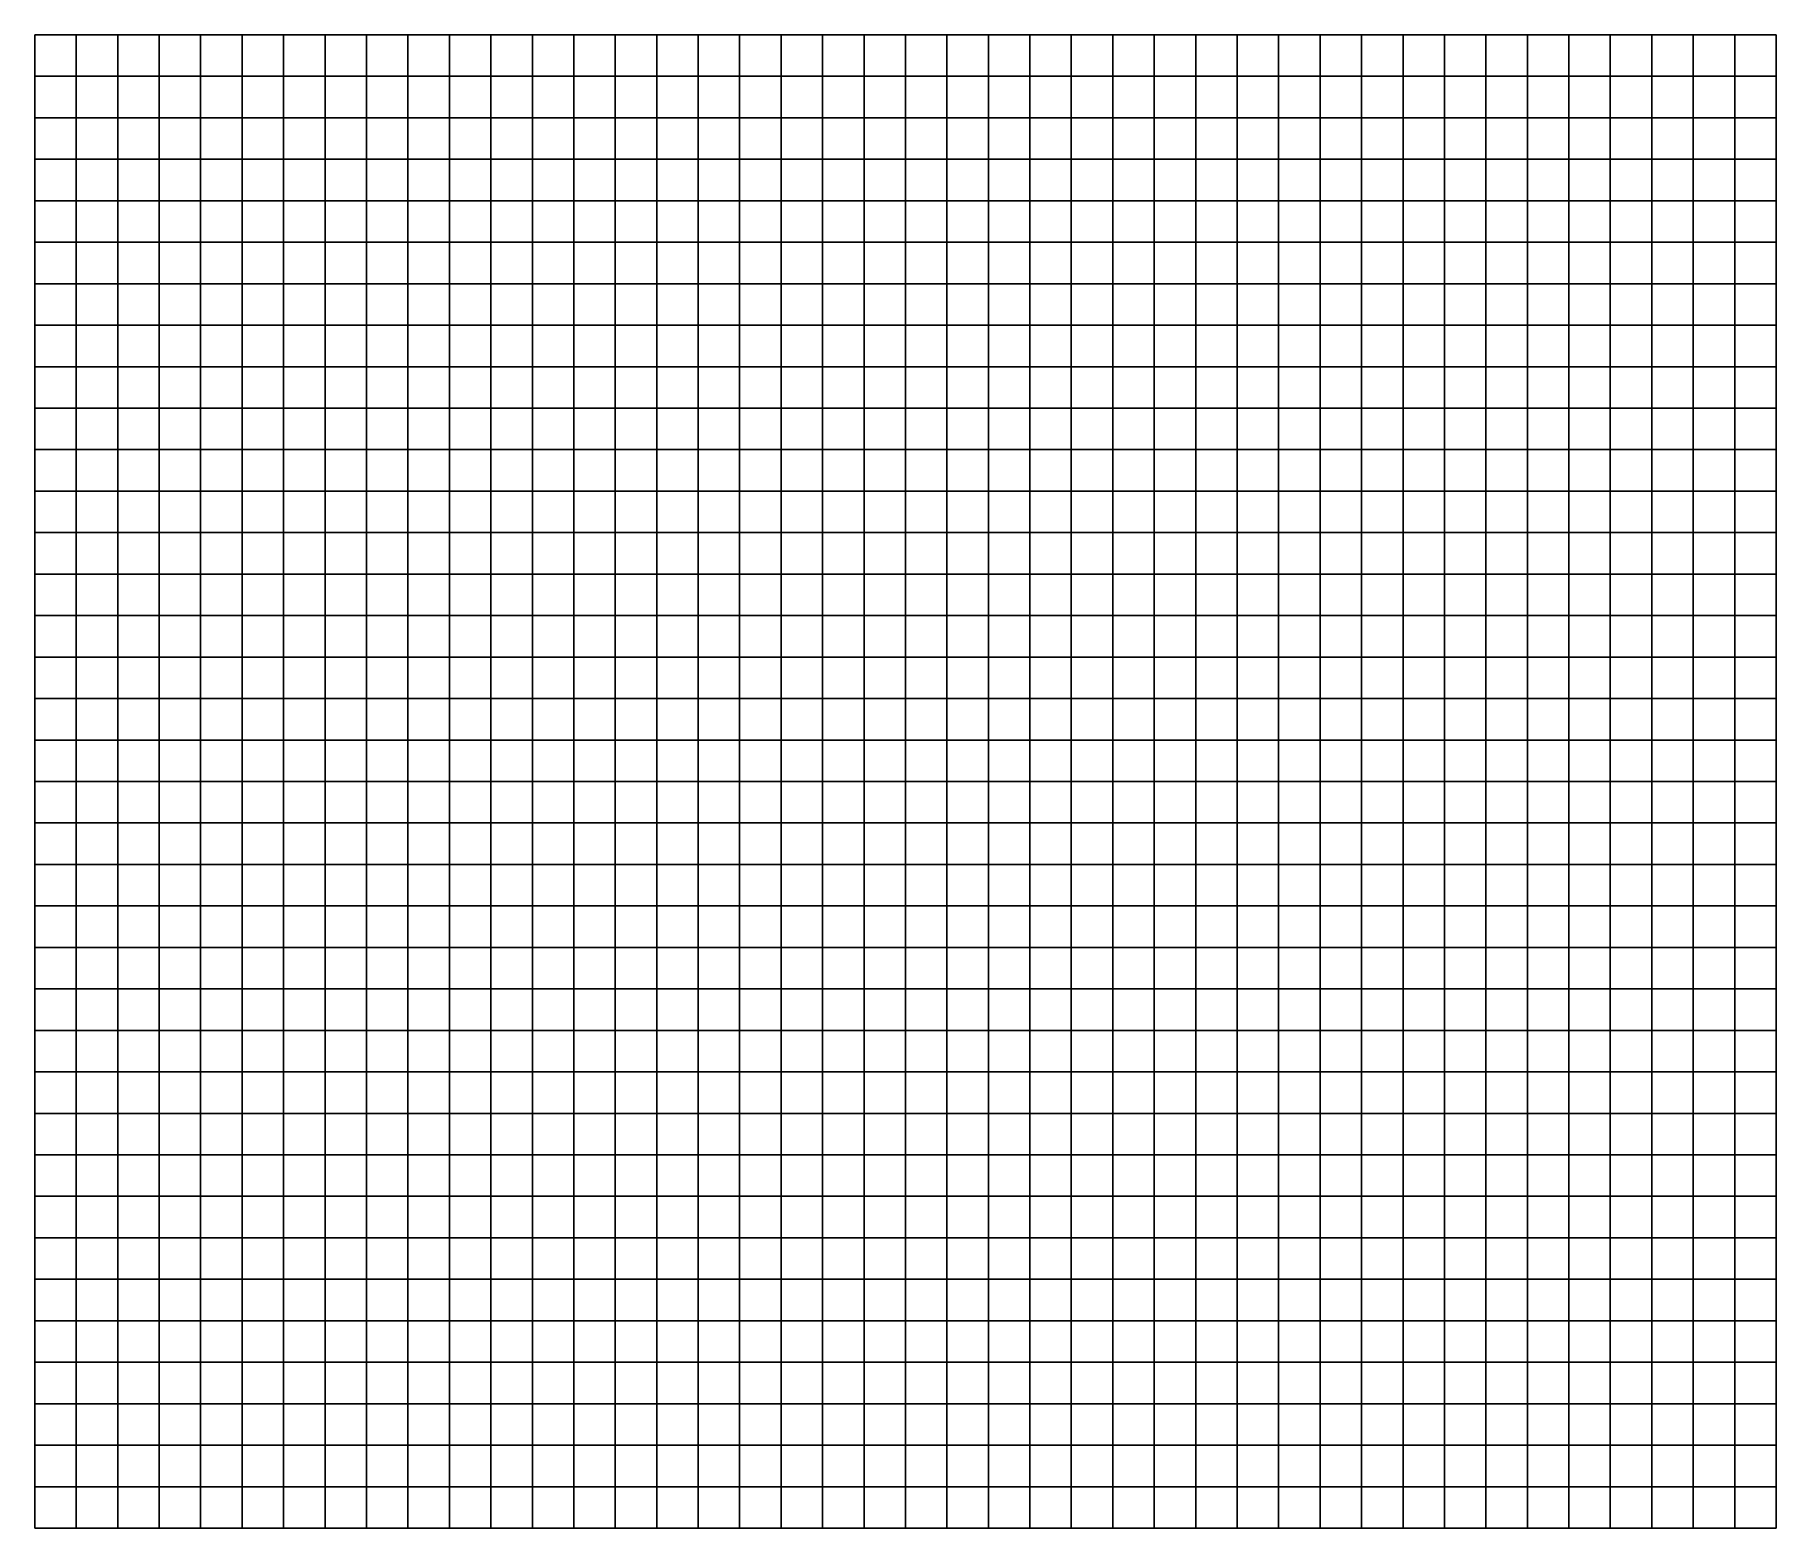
# Model space of a CAD drawing. Header units: millimetres. Extents: x 1254 to 5454, y -1572 to 2028.
import ezdxf

# ---------------------------------------------------------------- set-up
doc = ezdxf.new("R2010")
doc.units = ezdxf.units.MM

msp = doc.modelspace()

# ---------------------------------------------------------------- linework, layer by layer
for p, q in [((1254.2, 2027.9), (5454.2, 2027.9)), ((1254.2, 1927.9), (5454.2, 1927.9)), ((1254.2, 1827.9), (5454.2, 1827.9)), ((1254.2, 1727.9), (5454.2, 1727.9)), ((1254.2, 1627.9), (5454.2, 1627.9)), ((1254.2, 1527.9), (5454.2, 1527.9)), ((1254.2, 1427.9), (5454.2, 1427.9)), ((1254.2, 1327.9), (5454.2, 1327.9)), ((1254.2, 1227.9), (5454.2, 1227.9)), ((1254.2, 1127.9), (5454.2, 1127.9)), ((1254.2, 1027.9), (5454.2, 1027.9)), ((1254.2, 927.9), (5454.2, 927.9)), ((1254.2, 827.9), (5454.2, 827.9)), ((1254.2, 727.9), (5454.2, 727.9)), ((1254.2, 627.9), (5454.2, 627.9)), ((1254.2, 527.9), (5454.2, 527.9)), ((1254.2, 427.9), (5454.2, 427.9)), ((1254.2, 327.9), (5454.2, 327.9)), ((1254.2, 227.9), (5454.2, 227.9)), ((1254.2, 127.9), (5454.2, 127.9)), ((1254.2, 27.9), (5454.2, 27.9)), ((1254.2, -72.1), (5454.2, -72.1)), ((1254.2, -172.1), (5454.2, -172.1)), ((1254.2, -272.1), (5454.2, -272.1)), ((1254.2, -372.1), (5454.2, -372.1)), ((1254.2, -472.1), (5454.2, -472.1)), ((1254.2, -572.1), (5454.2, -572.1)), ((1254.2, -672.1), (5454.2, -672.1)), ((1254.2, -772.1), (5454.2, -772.1)), ((1254.2, -872.1), (5454.2, -872.1)), ((1254.2, -972.1), (5454.2, -972.1)), ((1254.2, -1072.1), (5454.2, -1072.1)), ((1254.2, -1172.1), (5454.2, -1172.1)), ((1254.2, -1272.1), (5454.2, -1272.1)), ((1254.2, -1372.1), (5454.2, -1372.1)), ((1254.2, -1472.1), (5454.2, -1472.1)), ((1254.2, -1572.1), (5454.2, -1572.1))]:
    msp.add_line(p, q)
for points in [[(1254.2, 2027.9), (1254.2, -1572.1)], [(1354.2, 2027.9), (1354.2, -1572.1)], [(1354.2, 2027.9), (1354.2, -1572.1)], [(1454.2, 2027.9), (1454.2, -1572.1)], [(1454.2, 2027.9), (1454.2, -1572.1)], [(1554.2, 2027.9), (1554.2, -1572.1)], [(1554.2, 2027.9), (1554.2, -1572.1)], [(1654.2, 2027.9), (1654.2, -1572.1)], [(1654.2, 2027.9), (1654.2, -1572.1)], [(1754.2, 2027.9), (1754.2, -1572.1)], [(1754.2, 2027.9), (1754.2, -1572.1)], [(1854.2, 2027.9), (1854.2, -1572.1)], [(1854.2, 2027.9), (1854.2, -1572.1)], [(1954.2, 2027.9), (1954.2, -1572.1)], [(1954.2, 2027.9), (1954.2, -1572.1)], [(2054.2, 2027.9), (2054.2, -1572.1)], [(2054.2, 2027.9), (2054.2, -1572.1)], [(2154.2, 2027.9), (2154.2, -1572.1)], [(2154.2, 2027.9), (2154.2, -1572.1)], [(2254.2, 2027.9), (2254.2, -1572.1)], [(2254.2, 2027.9), (2254.2, -1572.1)], [(2354.2, 2027.9), (2354.2, -1572.1)], [(2354.2, 2027.9), (2354.2, -1572.1)], [(2454.2, 2027.9), (2454.2, -1572.1)], [(2454.2, 2027.9), (2454.2, -1572.1)], [(2554.2, 2027.9), (2554.2, -1572.1)], [(2554.2, 2027.9), (2554.2, -1572.1)], [(2654.2, 2027.9), (2654.2, -1572.1)], [(2654.2, 2027.9), (2654.2, -1572.1)], [(2754.2, 2027.9), (2754.2, -1572.1)], [(2754.2, 2027.9), (2754.2, -1572.1)], [(2854.2, 2027.9), (2854.2, -1572.1)], [(2854.2, 2027.9), (2854.2, -1572.1)], [(2954.2, 2027.9), (2954.2, -1572.1)], [(2954.2, 2027.9), (2954.2, -1572.1)], [(3054.2, 2027.9), (3054.2, -1572.1)], [(3054.2, 2027.9), (3054.2, -1572.1)], [(3154.2, 2027.9), (3154.2, -1572.1)], [(3154.2, 2027.9), (3154.2, -1572.1)], [(3254.2, 2027.9), (3254.2, -1572.1)], [(3254.2, 2027.9), (3254.2, -1572.1)], [(3354.2, 2027.9), (3354.2, -1572.1)], [(3354.2, 2027.9), (3354.2, -1572.1)], [(3454.2, 2027.9), (3454.2, -1572.1)], [(3454.2, 2027.9), (3454.2, -1572.1)], [(3554.2, 2027.9), (3554.2, -1572.1)], [(3554.2, 2027.9), (3554.2, -1572.1)], [(3654.2, 2027.9), (3654.2, -1572.1)], [(3654.2, 2027.9), (3654.2, -1572.1)], [(3754.2, 2027.9), (3754.2, -1572.1)], [(3754.2, 2027.9), (3754.2, -1572.1)], [(3854.2, 2027.9), (3854.2, -1572.1)], [(3854.2, 2027.9), (3854.2, -1572.1)], [(3954.2, 2027.9), (3954.2, -1572.1)], [(3954.2, 2027.9), (3954.2, -1572.1)], [(4054.2, 2027.9), (4054.2, -1572.1)], [(4054.2, 2027.9), (4054.2, -1572.1)], [(4154.2, 2027.9), (4154.2, -1572.1)], [(4154.2, 2027.9), (4154.2, -1572.1)], [(4254.2, 2027.9), (4254.2, -1572.1)], [(4254.2, 2027.9), (4254.2, -1572.1)], [(4354.2, 2027.9), (4354.2, -1572.1)], [(4354.2, 2027.9), (4354.2, -1572.1)], [(4454.2, 2027.9), (4454.2, -1572.1)], [(4454.2, 2027.9), (4454.2, -1572.1)], [(4554.2, 2027.9), (4554.2, -1572.1)], [(4554.2, 2027.9), (4554.2, -1572.1)], [(4654.2, 2027.9), (4654.2, -1572.1)], [(4654.2, 2027.9), (4654.2, -1572.1)], [(4754.2, 2027.9), (4754.2, -1572.1)], [(4754.2, 2027.9), (4754.2, -1572.1)], [(4854.2, 2027.9), (4854.2, -1572.1)], [(4854.2, 2027.9), (4854.2, -1572.1)], [(4954.2, 2027.9), (4954.2, -1572.1)], [(4954.2, 2027.9), (4954.2, -1572.1)], [(5054.2, 2027.9), (5054.2, -1572.1)], [(5054.2, 2027.9), (5054.2, -1572.1)], [(5154.2, 2027.9), (5154.2, -1572.1)], [(5154.2, 2027.9), (5154.2, -1572.1)], [(5254.2, 2027.9), (5254.2, -1572.1)], [(5254.2, 2027.9), (5254.2, -1572.1)], [(5354.2, 2027.9), (5354.2, -1572.1)], [(5354.2, 2027.9), (5354.2, -1572.1)], [(5454.2, 2027.9), (5454.2, -1572.1)], [(5454.2, 2027.9), (5454.2, -1572.1)]]:
    msp.add_lwpolyline(points)

doc.saveas('drawing.dxf')
